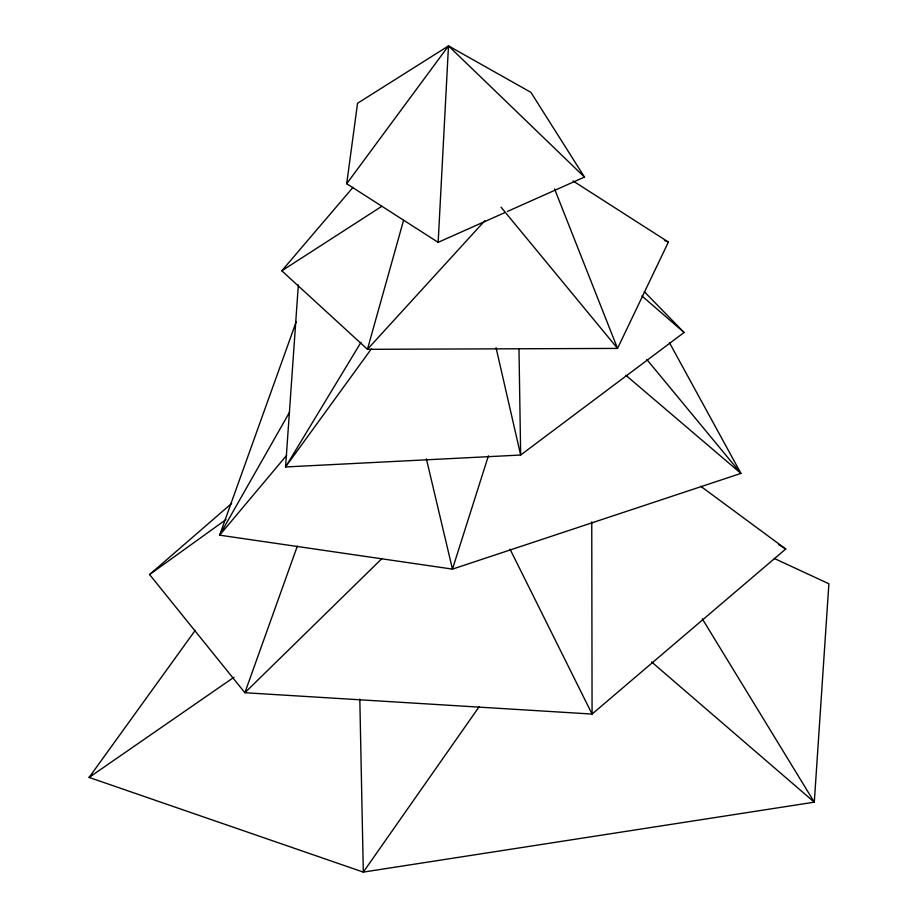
<?xml version="1.0" encoding="UTF-8"?>
<svg xmlns="http://www.w3.org/2000/svg" width="918" height="918" viewBox="0 0 918 918"><rect width="100%" height="100%" fill="white"/><g stroke="black" fill="none" stroke-linecap="round" stroke-linejoin="round"><path stroke-width="1.38" d="M504.785 212.62L438.161 242.341L448.489 45.9L530.914 92.351L584.468 177.071L507.402 211.461M298.339 284.982L285.567 466.964L520.655 455.03L684.094 332.488L644.241 291.626M438.161 242.341L346.694 183.715L357.55 103.275L448.489 45.9L584.468 177.071M403.541 220.389L367.441 349.322L617.539 348.415L668.396 242.065L573.05 180.961M488.41 455.821L452.459 569.114L219.643 535.16L296.239 321.713M297.329 546.13L244.888 692.723L592.076 714.066L785.739 548.998L700.709 486.253M289.503 412.32L219.643 535.16L286.668 455.317M360.981 342.334L285.567 466.964L371.32 348.909M479.07 706.849L363.31 872.1L89.115 777.431L195.259 630.299M346.694 183.715L448.489 45.9M484.784 220.768L367.441 349.322L281.815 270.799L353.051 187.295M382.118 558.385L244.888 692.723L149.577 574.553L231.634 503.443M92.202 774.448L89.115 777.431L233.975 677.255M149.577 574.553L226.012 519.554M281.815 270.799L381.819 206.298M664.437 240.378L668.396 242.065M774.344 558.488L828.885 583.768L814.3 802.171L363.31 872.1L359.81 699.023M778.475 544.454L785.739 548.998M625.801 375.233L740.952 473.401L452.459 569.114L426.377 458.839M651.528 661.889L814.3 802.171L702.304 618.835M641.911 295.929L684.094 332.488M646.857 359.535L740.952 473.401L669.452 342.701M501.033 207.17L617.539 348.415L554.575 188.97M510.018 549.148L592.076 714.066L591.754 521.883M496.053 347.727L520.655 455.03L518.991 349.024"/></g></svg>
